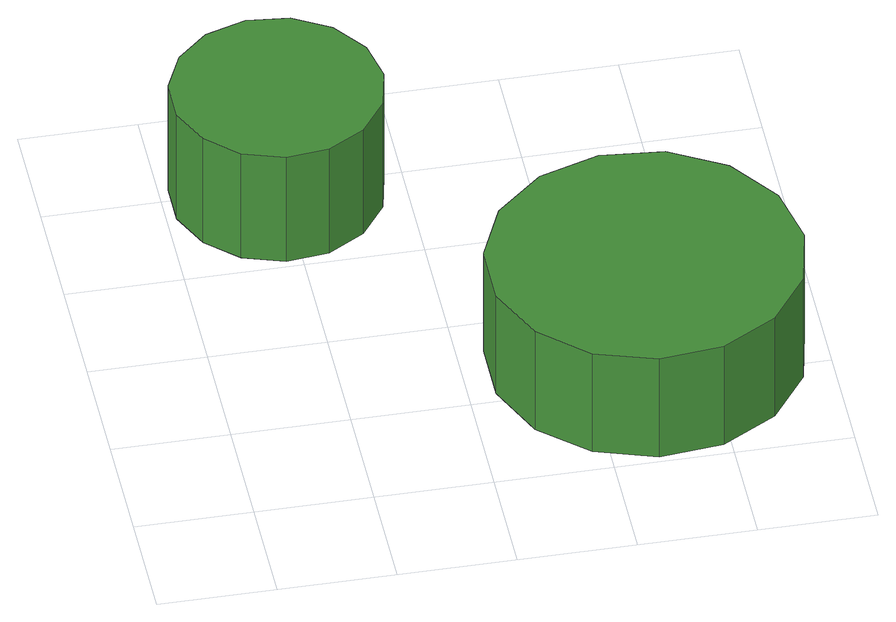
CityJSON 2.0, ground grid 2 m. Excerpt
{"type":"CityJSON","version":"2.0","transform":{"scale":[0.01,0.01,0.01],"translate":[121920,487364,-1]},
"CityObjects":{
"tree1":{"type":"SolitaryVegetationObject","attributes":{"function":"something"},"geometry":[{"type":"MultiSurface","lod":"1","boundaries":[[[0,1,2,3,4,5,6,7,8,9,10,11,12,13,14]],[[15,16,17,18,19,20,21,22,23,24,25,26,27,28,29]],[[0,29,28,1]],[[1,28,27,2]],[[2,27,26,3]],[[3,26,25,4]],[[4,25,24,5]],[[5,24,23,6]],[[6,23,22,7]],[[7,22,21,8]],[[8,21,20,9]],[[9,20,19,10]],[[10,19,18,11]],[[11,18,17,12]],[[12,17,16,13]],[[13,16,15,14]],[[14,15,29,0]]]}]},
"tree2":{"type":"SolitaryVegetationObject","attributes":{"function":"something"},"geometry":[{"type":"MultiSurface","lod":"1","boundaries":[[[30,31,32,33,34,35,36,37,38,39,40,41,42,43,44]],[[45,46,47,48,49,50,51,52,53,54,55,56,57,58,59]],[[30,59,58,31]],[[31,58,57,32]],[[32,57,56,33]],[[33,56,55,34]],[[34,55,54,35]],[[35,54,53,36]],[[36,53,52,37]],[[37,52,51,38]],[[38,51,50,39]],[[39,50,49,40]],[[40,49,48,41]],[[41,48,47,42]],[[42,47,46,43]],[[43,46,45,44]],[[44,45,59,30]]]}]},
"tree3":{"type":"SolitaryVegetationObject","attributes":{"function":"something"}},
"tree4":{"type":"SolitaryVegetationObject","attributes":{"function":"something"}}
},
"vertices":[
[368,790,288],[353,862,288],[309,922,288],[245,959,288],[172,967,288],[101,944,288],[47,895,288],[16,827,288],[16,753,288],[47,686,288],[101,636,288],[172,613,288],[245,621,288],[309,658,288],[353,718,288],[353,718,66],[309,658,66],[245,621,66],[172,613,66],[101,636,66],[47,686,66],[16,753,66],[16,827,66],[47,895,66],[101,944,66],[172,967,66],[245,959,66],[309,922,66],[353,862,66],[368,790,66],
[969,275,274],[946,383,274],[882,472,274],[786,527,274],[677,538,274],[572,504,274],[490,431,274],[445,330,274],[445,220,274],[490,119,274],[572,46,274],[677,12,274],[786,23,274],[882,78,274],[946,167,274],[946,167,65],[882,78,65],[786,23,65],[677,12,65],[572,46,65],[490,119,65],[445,220,65],[445,330,65],[490,431,65],[572,504,65],[677,538,65],[786,527,65],[882,472,65],[946,383,65],[969,275,65]
]}
